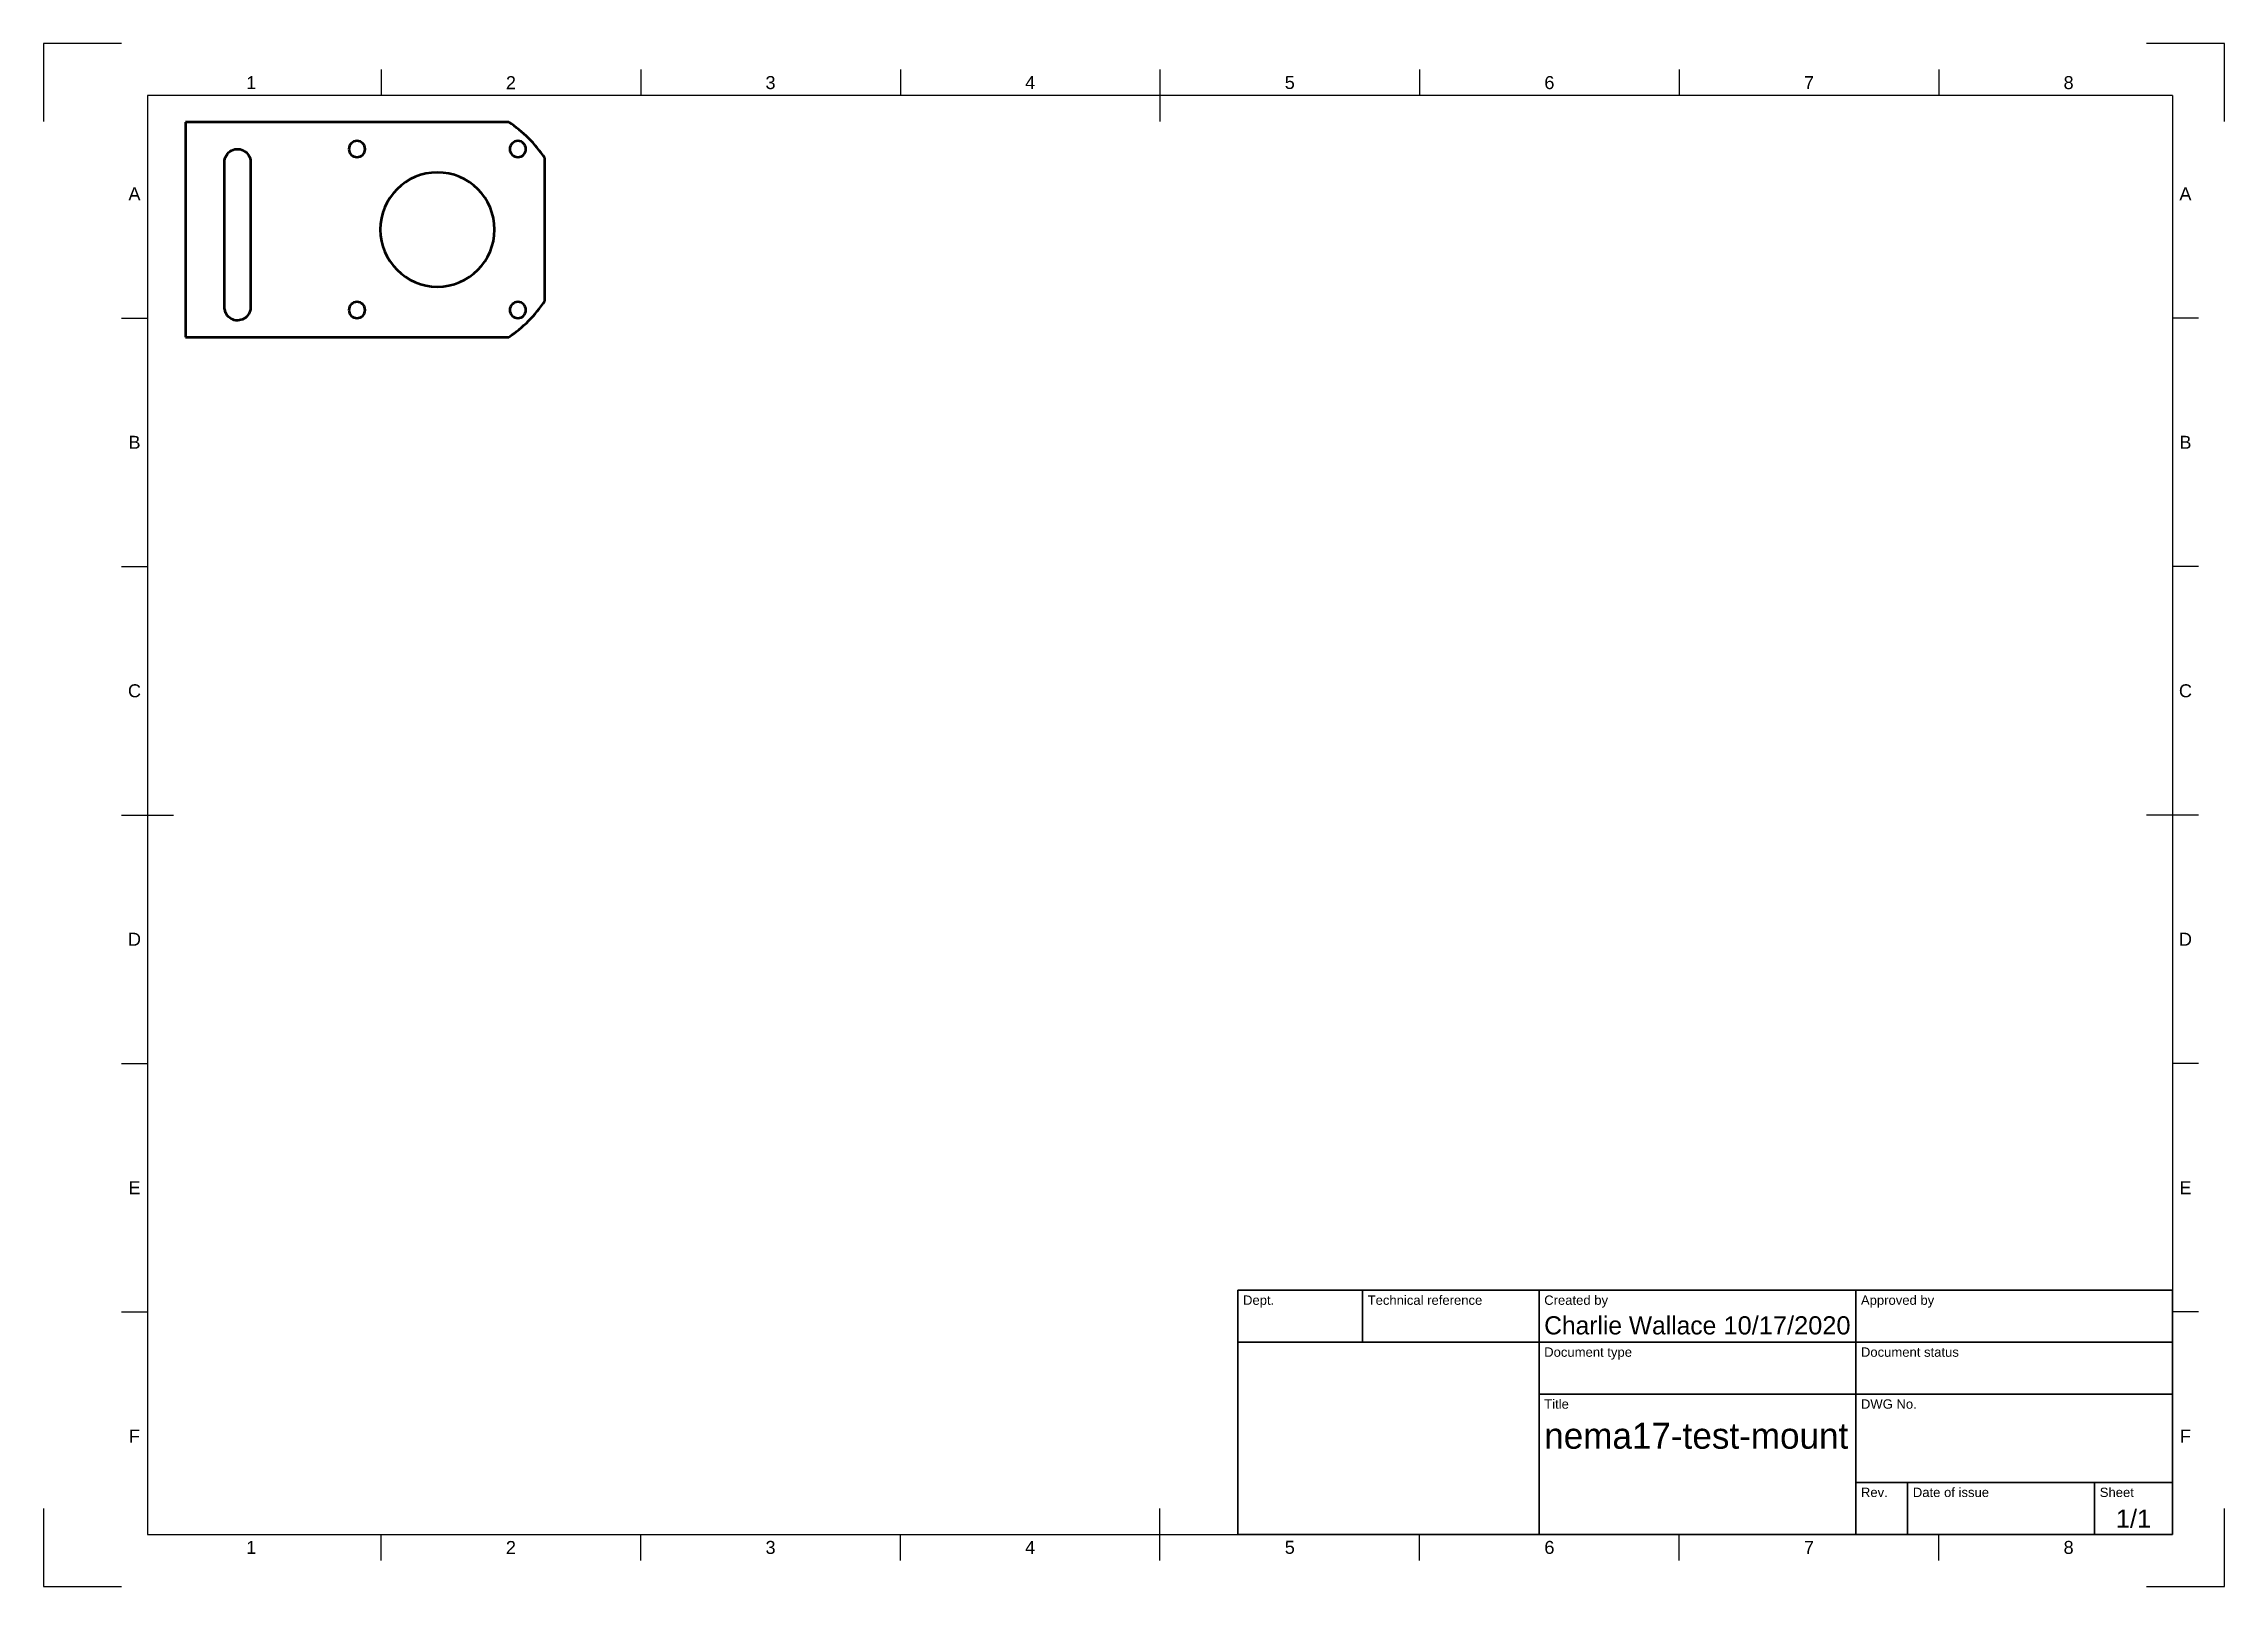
# Model space of a CAD drawing. Header units: millimetres. Extents: x 0 to 420, y 0 to 297.
import ezdxf
from ezdxf.enums import TextEntityAlignment as Align

# ---------------------------------------------------------------- set-up
doc = ezdxf.new("R2010")
doc.units = ezdxf.units.MM
doc.header["$LTSCALE"] = 0.75
for name, color, linetype, lineweight in [('Border', 7, 'Continuous', 25), ('TitleBlock', 7, 'Continuous', 35), ('Visible', 7, 'Continuous', 50)]:
    doc.layers.add(name, color=color, linetype=linetype, lineweight=lineweight)
doc.styles.add('FusionTitle', font='')
doc.styles.get('FusionTitle').set_extended_font_data('Arial Unicode MS')

# ---------------------------------------------------------------- blocks, each defined once
blk = doc.blocks.new('ISO_A3_SHEET')
at = {"layer": 'Border'}
for p, q in [((15, 297), (0, 297)), ((0, 297), (0, 282)), ((420, 297), (405, 297)), ((420, 282), (420, 297)), ((65, 292), (65, 287)), ((115, 292), (115, 287)), ((165, 292), (165, 287)), ((215, 292), (215, 282)), ((265, 292), (265, 287)), ((315, 292), (315, 287)), ((365, 292), (365, 287)), ((410, 287), (20, 287)), ((20, 287), (20, 10)), ((410, 287), (410, 10)), ((15, 244.16666), (20, 244.16666)), ((415, 244.16666), (410, 244.16666)), ((15, 196.33333), (20, 196.33333)), ((415, 196.33333), (410, 196.33333)), ((15, 148.5), (25, 148.5)), ((415, 148.5), (405, 148.5)), ((15, 100.66667), (20, 100.66667)), ((415, 100.66667), (410, 100.66667)), ((15, 52.83334), (20, 52.83334)), ((415, 52.83334), (410, 52.83334)), ((0, 15), (0, 0)), ((215, 5), (215, 15)), ((420, 0), (420, 15)), ((20, 10), (410, 10)), ((65, 5), (65, 10)), ((115, 5), (115, 10)), ((165, 5), (165, 10)), ((265, 5), (265, 10)), ((315, 5), (315, 10)), ((365, 5), (365, 10)), ((0, 0), (15, 0)), ((405, 0), (420, 0))]:
    blk.add_line(p, q, dxfattribs=at)
at = {"layer": 'Border', "style": 'FusionTitle'}
for s, p in [('1', (40, 289.5)), ('2', (90, 289.5)), ('3', (140, 289.5)), ('4', (190, 289.5)), ('5', (240, 289.5)), ('6', (290, 289.5)), ('7', (340, 289.5)), ('8', (390, 289.5)), ('A', (17.5, 268.08333)), ('A', (412.5, 268.08333)), ('B', (17.5, 220.25)), ('B', (412.5, 220.25)), ('C', (17.5, 172.41667)), ('C', (412.5, 172.41667)), ('D', (17.5, 124.58334)), ('D', (412.5, 124.58334)), ('E', (17.5, 76.75001)), ('E', (412.5, 76.75001)), ('F', (17.5, 28.91668)), ('F', (412.5, 28.91668)), ('1', (40, 7.5)), ('2', (90, 7.5)), ('3', (140, 7.5)), ('4', (190, 7.5)), ('5', (240, 7.5)), ('6', (290, 7.5)), ('7', (340, 7.5)), ('8', (390, 7.5))]:
    blk.add_text(s, height=2.5, dxfattribs=at).set_placement(p, align=Align.MIDDLE)
blk = doc.blocks.new('ISO_TITLEBLOCK')
at = {"layer": 'TitleBlock'}
for p, q in [((0, 47), (-180, 47)), ((-180, 47), (-180, 0)), ((-156, 37), (-156, 47)), ((-122, 0), (-122, 47)), ((-61, 0), (-61, 47)), ((0, 0), (0, 47)), ((-180, 37), (0, 37)), ((-122, 27), (0, 27)), ((-61, 10), (0, 10)), ((-51, 0), (-51, 10)), ((-15, 0), (-15, 10)), ((-180, 0), (0, 0))]:
    blk.add_line(p, q, dxfattribs=at)
at = {"layer": 'TitleBlock', "style": 'FusionTitle'}
for s, p in [('Dept.', (-179, 46)), ('Technical reference', (-155, 46)), ('Created by', (-121, 46)), ('Approved by', (-60, 46)), ('Document type', (-121, 36)), ('Document status', (-60, 36)), ('Title', (-121, 26)), ('DWG No.', (-60, 26)), ('Rev.', (-60, 9)), ('Date of issue', (-50, 9)), ('Sheet', (-14, 9))]:
    blk.add_text(s, height=1.8, dxfattribs=at).set_placement(p, align=Align.TOP_LEFT)
for tag, p, height in [('DEPT', (-179, 38.5), 3.5), ('TECHNICAL_REFERENCE', (-155, 38.5), 3.5), ('CREATED_BY', (-121, 38.5), 3.5), ('APPROVED_BY', (-60, 38.5), 3.5), ('DOCUMENT_TYPE', (-121, 28.5), 3.5), ('DOCUMENT_STATUS', (-60, 28.5), 3.5), ('TITLE_1', (-121, 16.5), 5), ('TITLE_2', (-121, 9), 5), ('TITLE_3', (-121, 1.5), 5), ('DATE_OF_ISSUE', (-50, 1.5), 3.5)]:
    blk.add_attdef(tag, p, '', height=height, dxfattribs=at)
for tag, p in [('CREATED_DATE', (-62, 38.5)), ('APPROVED_DATE', (-1, 38.5))]:
    blk.add_attdef(tag, text='', height=3.5, dxfattribs=at).set_placement(p, align=Align.RIGHT)
for tag, height, p in [('DRAWING_NUMBER', 5, (-30.5, 16.6)), ('REV', 3.5, (-56, 3.1)), ('SHEET', 3.5, (-7.5, 3.1))]:
    blk.add_attdef(tag, text='', height=height, dxfattribs=at).set_placement(p, align=Align.MIDDLE)

msp = doc.modelspace()

# ---------------------------------------------------------------- linework, layer by layer
at = {"layer": 'Visible'}
for p, q in [((27.304175, 281.909071, 1), (27.304175, 240.507071, 1)), ((89.577963, 281.909071, 1), (27.304175, 281.909071, 1)), ((34.846842, 246.251037, 1), (34.846842, 274.165104, 1)), ((39.82189, 273.858341, 1), (39.82189, 246.557801, 1)), ((96.547473, 247.476581, 1), (96.547473, 274.939561, 1)), ((34.846842, 245.85834, 1), (34.846842, 246.165104, 1)), ((34.871056, 245.85834, 1), (34.846842, 245.85834, 1)), ((27.304175, 240.507071, 1), (89.577963, 240.507071, 1))]:
    msp.add_line(p, q, dxfattribs=at)
at = {"layer": 'Visible', "extrusion": (0, 0, -1)}
for centre, radius in [((-60.352473, 276.702071, -1), 1.554127), ((-91.340473, 276.702071, -1), 1.554127), ((-75.846473, 261.208071, -1), 11), ((-60.352473, 245.714071, -1), 1.554127), ((-91.340473, 245.714071, -1), 1.554127)]:
    msp.add_circle(centre, radius, dxfattribs=at)
at = {"layer": 'Visible'}
for start, end in [(33.55731, 56.44269), (303.55731, 326.44269)]:
    msp.add_arc((75.846473, 261.208071, 1), 24.8412, start, end, dxfattribs=at)
at = {"layer": 'Visible', "extrusion": (0, 0, -1)}
for centre, start, end in [((-37.346473, 274.208071, -1), 359.015225, 188.041607), ((-37.346473, 246.208071, -1), 359.015225, 0.984775), ((-37.346473, 246.208071, -1), 171.958393, 351.958393)]:
    msp.add_arc(centre, 2.5, start, end, dxfattribs=at)

# ---------------------------------------------------------------- block references
at = {"layer": 'Border'}
msp.add_blockref('ISO_A3_SHEET', (0, 0), dxfattribs=at)
at = {"layer": 'TitleBlock'}
ref = msp.add_blockref('ISO_TITLEBLOCK', (410, 10), dxfattribs=at)
ref.add_attrib('CREATED_DATE', '10/17/2020', dxfattribs={"height": 3.5, "style": 'FusionTitle'}).set_placement((348, 48.5), align=Align.RIGHT)
ref.add_attrib('SHEET', '1/1', dxfattribs={"height": 3.5, "style": 'FusionTitle'}).set_placement((402.5, 13.1), align=Align.MIDDLE)
ref.add_attrib('TITLE_1', 'nema17-test-mount', (289, 26.5), dxfattribs={"height": 5, "style": 'FusionTitle', "width": 0.967106})
ref.add_attrib('CREATED_BY', 'Charlie Wallace', (289, 48.5), dxfattribs={"height": 3.5, "style": 'FusionTitle', "width": 0.968205})

doc.saveas('drawing.dxf')
